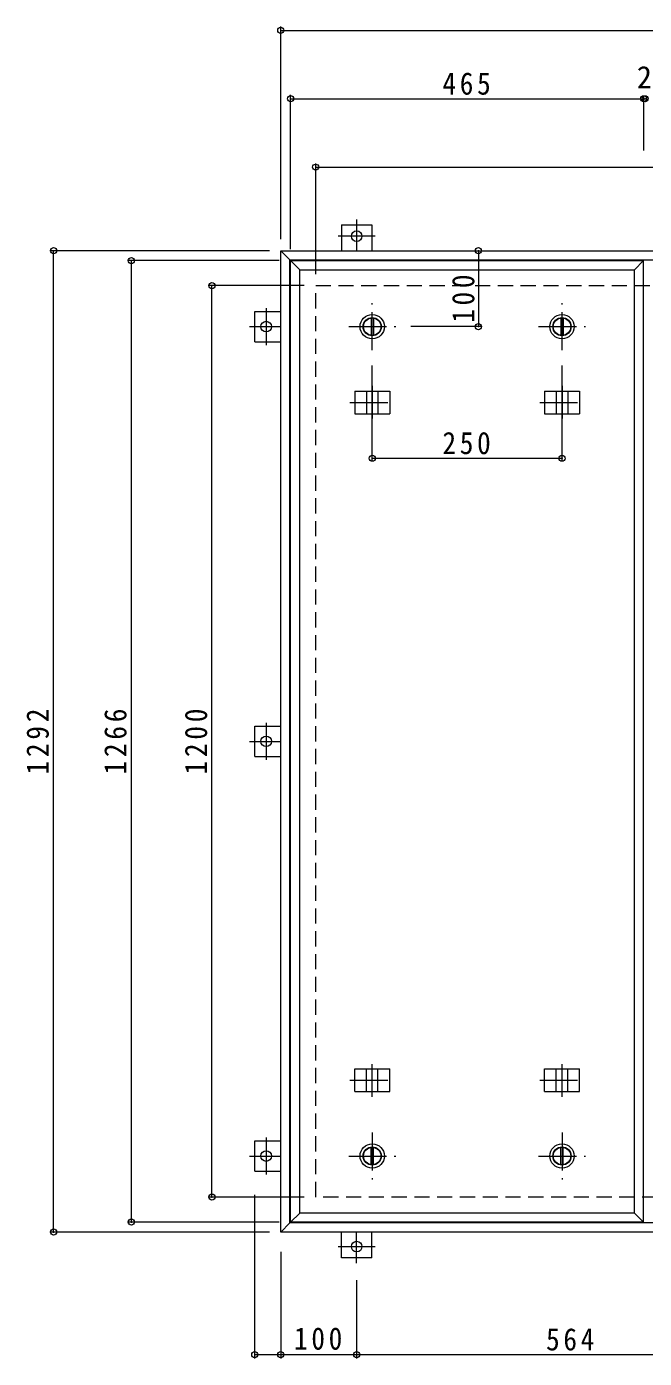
# Model space of a CAD drawing. Units: millimetres at full size, sheet at 1:10. Extents: x -2570 to 2520, y -1962 to 1523.
# Drawn here: x -2308 to -1495, y -261 to 1493 of the extents above; entities that cross this region are included whole.
import ezdxf
from ezdxf.enums import TextEntityAlignment as Align

# ---------------------------------------------------------------- set-up
doc = ezdxf.new("R2010")
doc.units = ezdxf.units.MM
doc.header["$LTSCALE"] = 10
doc.header["$PDMODE"] = 32
doc.header["$PDSIZE"] = 8
doc.linetypes.add('CHAIN1', pattern=[8, 5, -1, 1, -1])
doc.linetypes.add('DASHED2', pattern=[3, 2, -1])
for name, color, linetype, lineweight in [('0-1_躯体', 2, 'DASHED2', 9), ('0-2_仕上', 3, 'Continuous', 9), ('0-3_建具', 4, 'Continuous', 9), ('0-C', 2, 'Continuous', 9), ('0-E', 3, 'Continuous', 9), ('0-F', 7, 'Continuous', 9)]:
    doc.layers.add(name, color=color, linetype=linetype, lineweight=lineweight)
doc.styles.add('ＭＳ ゴシック', font='')
doc.styles.get('ＭＳ ゴシック').set_extended_font_data('MS Gothic')

msp = doc.modelspace()

# ---------------------------------------------------------------- linework, layer by layer
at = {"layer": '0-1_躯体'}
for p, q in [((-1927.51, 1151.84), (-127.51, 1151.84)), ((-1927.51, -48.16), (-1927.51, 1151.84)), ((-127.51, -48.16), (-1927.51, -48.16))]:
    msp.add_line(p, q, dxfattribs=at)
at = {"layer": '0-2_仕上'}
for p, q in [((-1960.51, 1184.84), (-1948.51, 1172.84)), ((-1960.51, 1184.84), (-1495.51, 1184.84)), ((-1960.51, -81.16), (-1960.51, 1184.84)), ((-1507.51, 1172.84), (-1495.51, 1184.84)), ((-1495.51, -81.16), (-1495.51, 1184.84)), ((-1948.51, 1172.84), (-1507.51, 1172.84)), ((-1948.51, -69.16), (-1948.51, 1172.84)), ((-1507.51, -69.16), (-1507.51, 1172.84)), ((-1960.51, -81.16), (-1948.51, -69.16)), ((-1495.51, -81.16), (-1960.51, -81.16))]:
    msp.add_line(p, q, dxfattribs=at)
msp.add_lwpolyline([(-1495.51, -81.16), (-1507.51, -69.16), (-1948.51, -69.16)], dxfattribs=at)
at = {"layer": '0-3_建具', "color": 2}
for p, q in [((-1973.51, 1197.84), (-1961.51, 1185.84)), ((-1973.51, 1197.84), (-81.51, 1197.84)), ((-1973.51, -94.16), (-1973.51, 1197.84)), ((-1961.51, 1185.84), (-93.51, 1185.84)), ((-1961.51, -82.16), (-1961.51, 1185.84)), ((-1961.51, -82.16), (-1973.51, -94.16)), ((-93.51, -82.16), (-1961.51, -82.16)), ((-81.51, -94.16), (-1973.51, -94.16))]:
    msp.add_line(p, q, dxfattribs=at)
at = {"layer": '0-3_建具', "linetype": 'CHAIN1'}
for p, q in [((-1853.01, 1019.96), (-1853.01, 976.72)), ((-1603.01, 1019.96), (-1603.01, 976.72)), ((-1882.42, 997.84), (-1823.61, 997.84)), ((-1632.42, 997.84), (-1573.61, 997.84)), ((-1853.01, 83.72), (-1853.01, 126.96)), ((-1603.01, 83.72), (-1603.01, 126.96)), ((-1882.42, 105.84), (-1823.61, 105.84)), ((-1632.42, 105.84), (-1573.61, 105.84))]:
    msp.add_line(p, q, dxfattribs=at)
at = {"layer": '0-3_建具'}
for p, q in [((-1876.1, 1012.84), (-1876.1, 982.84)), ((-1876.1, 1012.84), (-1829.93, 1012.84)), ((-1860.51, 1012.84), (-1860.51, 982.84)), ((-1845.51, 1012.84), (-1845.51, 982.84)), ((-1829.93, 1012.84), (-1829.93, 982.84)), ((-1626.1, 1012.84), (-1626.1, 982.84)), ((-1626.1, 1012.84), (-1579.93, 1012.84)), ((-1610.51, 1012.84), (-1610.51, 982.84)), ((-1595.51, 1012.84), (-1595.51, 982.84)), ((-1579.93, 1012.84), (-1579.93, 982.84)), ((-1876.1, 982.84), (-1829.93, 982.84)), ((-1626.1, 982.84), (-1579.93, 982.84)), ((-1876.1, 90.84), (-1876.1, 120.84)), ((-1876.1, 120.84), (-1829.93, 120.84)), ((-1860.51, 90.84), (-1860.51, 120.84)), ((-1845.51, 90.84), (-1845.51, 120.84)), ((-1829.93, 90.84), (-1829.93, 120.84)), ((-1626.1, 90.84), (-1626.1, 120.84)), ((-1626.1, 120.84), (-1579.93, 120.84)), ((-1610.51, 90.84), (-1610.51, 120.84)), ((-1595.51, 90.84), (-1595.51, 120.84)), ((-1579.93, 90.84), (-1579.93, 120.84)), ((-1876.1, 90.84), (-1829.93, 90.84)), ((-1626.1, 90.84), (-1579.93, 90.84))]:
    msp.add_line(p, q, dxfattribs=at)
at = {"layer": '0-C', "linetype": 'CHAIN1'}
for p, q in [((-1853.01, 1066.84), (-1853.01, 1128.84)), ((-1603.01, 1066.84), (-1603.01, 1128.84)), ((-1884.01, 1097.84), (-1822.01, 1097.84)), ((-1634.01, 1097.84), (-1572.01, 1097.84)), ((-1853.01, 36.84), (-1853.01, -25.16)), ((-1603.01, 36.84), (-1603.01, -25.16)), ((-1884.01, 5.84), (-1822.01, 5.84)), ((-1634.01, 5.84), (-1572.01, 5.84))]:
    msp.add_line(p, q, dxfattribs=at)
at = {"layer": '0-C'}
for p, q in [((-1854.51, 1109.24), (-1854.51, 1086.44)), ((-1851.51, 1109.24), (-1851.51, 1086.44)), ((-1604.51, 1109.24), (-1604.51, 1086.44)), ((-1601.51, 1109.24), (-1601.51, 1086.44)), ((-1854.51, -5.56), (-1854.51, 17.24)), ((-1851.51, -5.56), (-1851.51, 17.24)), ((-1604.51, -5.56), (-1604.51, 17.24)), ((-1601.51, -5.56), (-1601.51, 17.24))]:
    msp.add_line(p, q, dxfattribs=at)
for centre, radius in [((-1853.01, 1097.84), 16), ((-1853.01, 1097.84), 12), ((-1853.01, 1097.84), 11.5), ((-1603.01, 1097.84), 16), ((-1603.01, 1097.84), 12), ((-1603.01, 1097.84), 11.5), ((-1853.01, 5.84), 16), ((-1853.01, 5.84), 12), ((-1603.01, 5.84), 16), ((-1603.01, 5.84), 12), ((-1853.01, 5.84), 11.5), ((-1603.01, 5.84), 11.5)]:
    msp.add_circle(centre, radius, dxfattribs=at)
at = {"layer": '0-E'}
for p, q in [((-1893.51, 1232.04), (-1853.51, 1232.04)), ((-1893.51, 1232.04), (-1893.51, 1197.84)), ((-1853.51, 1232.04), (-1853.51, 1197.84)), ((-2007.71, 1077.84), (-2007.71, 1117.84)), ((-2007.71, 1117.84), (-1973.51, 1117.84)), ((-2007.71, 1077.84), (-1973.51, 1077.84)), ((-2007.71, 531.84), (-2007.71, 571.84)), ((-2007.71, 571.84), (-1973.51, 571.84)), ((-2007.71, 531.84), (-1973.51, 531.84)), ((-2007.71, -14.16), (-2007.71, 25.84)), ((-2007.71, 25.84), (-1973.51, 25.84)), ((-2007.71, -14.16), (-1973.51, -14.16)), ((-1893.51, -128.36), (-1893.51, -94.16)), ((-1853.51, -128.36), (-1853.51, -94.16)), ((-1853.51, -128.36), (-1893.51, -128.36))]:
    msp.add_line(p, q, dxfattribs=at)
at = {"layer": '0-E', "linetype": 'CHAIN1'}
for p, q in [((-1873.51, 1239.01), (-1873.51, 1197.84)), ((-1849.14, 1217.04), (-1897.89, 1217.04)), ((-1992.71, 1122.21), (-1992.71, 1073.46)), ((-2014.69, 1097.84), (-1973.51, 1097.84)), ((-1992.71, 576.21), (-1992.71, 527.46)), ((-2014.69, 551.84), (-1973.51, 551.84)), ((-1992.71, 30.21), (-1992.71, -18.54)), ((-2014.69, 5.84), (-1973.51, 5.84)), ((-1873.51, -135.34), (-1873.51, -94.16)), ((-1897.89, -113.36), (-1849.14, -113.36))]:
    msp.add_line(p, q, dxfattribs=at)
at = {"layer": '0-E'}
for centre in [(-1873.51, 1217.04), (-1992.71, 1097.84), (-1992.71, 551.84), (-1992.71, 5.84), (-1873.51, -113.36)]:
    msp.add_circle(centre, 7, dxfattribs=at)
at = {"layer": '0-F'}
for p, q in [((-1973.51, 1212.84), (-1973.51, 1492.84)), ((-1973.51, 1487.84), (-81.51, 1487.84)), ((-1960.51, 1199.84), (-1960.51, 1402.84)), ((-1960.51, 1397.84), (-1495.51, 1397.84)), ((-1495.51, 1400.84), (-1495.51, 1329.72)), ((-1495.51, 1397.84), (-1493.51, 1397.84)), ((-1927.51, 1166.84), (-1927.51, 1312.84)), ((-1927.51, 1307.84), (-127.51, 1307.84)), ((-1988.51, 1197.84), (-2277.77, 1197.84)), ((-2272.77, -94.16), (-2272.77, 1197.84)), ((-1713.09, 1197.84), (-1713.09, 1097.84)), ((-1975.51, 1184.84), (-2175.31, 1184.84)), ((-2170.31, -81.16), (-2170.31, 1184.84)), ((-1942.51, 1151.84), (-2069.14, 1151.84)), ((-2064.14, -48.16), (-2064.14, 1151.84)), ((-1710.09, 1097.84), (-1802.01, 1097.84)), ((-1853.01, 921.54), (-1853.01, 1046.84)), ((-1603.01, 921.54), (-1603.01, 1046.84)), ((-1853.01, 924.54), (-1603.01, 924.54)), ((-1942.51, -48.16), (-2069.14, -48.16)), ((-2007.71, -260.53), (-2007.71, -45.37)), ((-1975.51, -81.16), (-2175.31, -81.16)), ((-1988.51, -94.16), (-2277.77, -94.16)), ((-1973.51, -120.37), (-1973.51, -260.53)), ((-1873.51, -157.67), (-1873.51, -260.53)), ((-2007.71, -255.53), (-1973.51, -255.53)), ((-1973.51, -255.53), (-1873.51, -255.53)), ((-1873.51, -255.53), (-1309.51, -255.53))]:
    msp.add_line(p, q, dxfattribs=at)
for p in [(-1973.51, 1487.84), (-1960.51, 1397.84), (-1495.51, 1397.84), (-1493.51, 1397.84), (-1927.51, 1307.84), (-2272.77, 1197.84), (-1713.09, 1197.84), (-2170.31, 1184.84), (-2064.14, 1151.84), (-1713.09, 1097.84), (-1853.01, 924.54), (-1603.01, 924.54), (-2064.14, -48.16), (-2170.31, -81.16), (-2272.77, -94.16), (-2007.71, -255.53), (-1973.51, -255.53), (-1873.51, -255.53)]:
    msp.add_point(p, dxfattribs=at)

# ---------------------------------------------------------------- texts
at = {"layer": '0-F', "color": 2, "style": 'ＭＳ ゴシック'}
msp.add_text('2', height=29.33, dxfattribs=at).set_placement((-1504.51, 1402.84), align=Align.BOTTOM_LEFT)
at = {"layer": '0-F', "color": 2, "char_height": 29.33, "attachment_point": 7, "style": 'ＭＳ ゴシック'}
for s, insert in [('\\T1.27;\\W0.9;465', (-1760.51, 1402.84)), ('\\T1.27;\\W0.9;250', (-1760.51, 929.54)), ('\\T1.27;\\W0.9;100', (-1956.01, -249.53)), ('\\T1.27;\\W0.9;564', (-1624.01, -250.53))]:
    msp.add_mtext(s, dxfattribs=dict(at, insert=insert))
at = {"layer": '0-F', "color": 2, "char_height": 29.33, "attachment_point": 7, "rotation": 90, "style": 'ＭＳ ゴシック'}
for s, insert in [('\\T1.27;\\W0.9;100', (-1718.09, 1102.93)), ('\\T1.28;\\W0.9;1292', (-2278.77, 508.09)), ('\\T1.28;\\W0.9;1266', (-2176.31, 508.09)), ('\\T1.28;\\W0.9;1200', (-2070.14, 508.09))]:
    msp.add_mtext(s, dxfattribs=dict(at, insert=insert))

doc.saveas('drawing.dxf')
